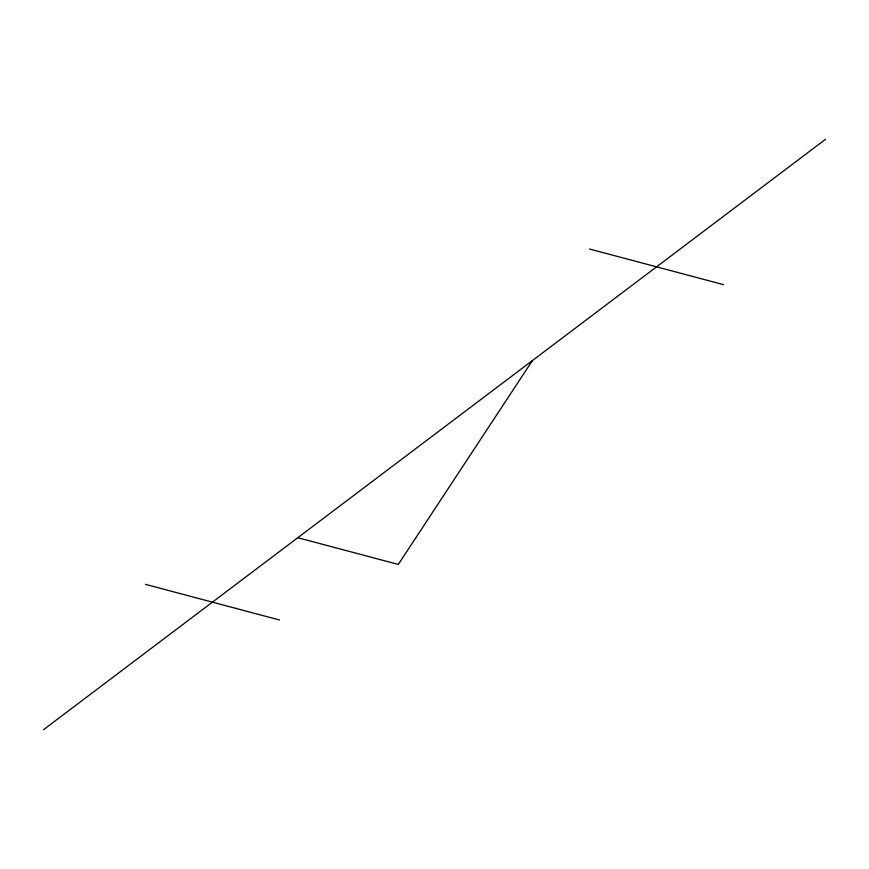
<?xml version="1.0" encoding="UTF-8"?>
<svg xmlns="http://www.w3.org/2000/svg" width="869" height="869" viewBox="0 0 869 869"><rect width="100%" height="100%" fill="white"/><g stroke="black" fill="none" stroke-linecap="round" stroke-linejoin="round"><path stroke-width="1.3" d="M532.425 360.57L398.295 564.437L297.795 537.715M43.45 729.743L825.55 139.257M589.562 249.023L723.562 284.652M145.438 584.348L279.438 619.977"/></g></svg>
